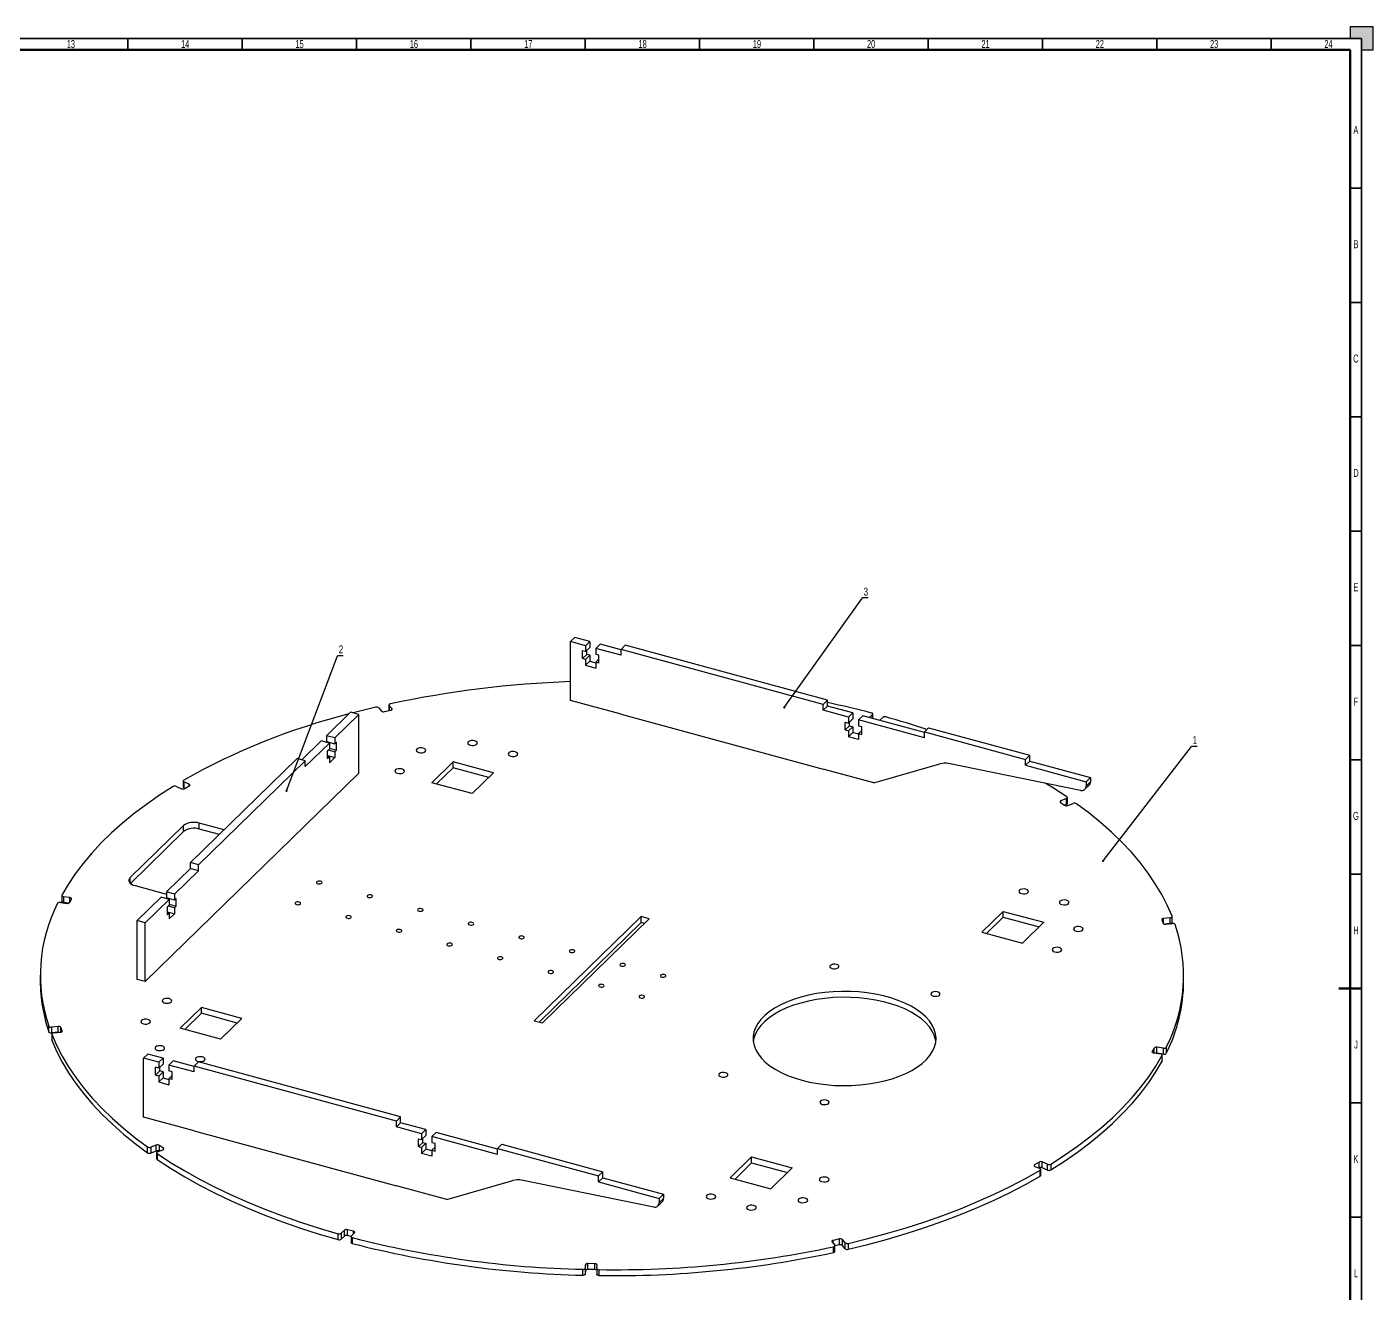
# Model space of a CAD drawing. Header units: millimetres. Extents: x 0 to 1189, y 0 to 841.
# Drawn here: x 600 to 1189, y 287 to 841 of the extents above; entities that cross this region are included whole.
import ezdxf

# ---------------------------------------------------------------- set-up
doc = ezdxf.new("R2010")
doc.units = ezdxf.units.MM
doc.layers.add('BORDER', color=7, linetype='Continuous')
doc.layers.add('TRIM', color=7, linetype='Continuous')
doc.styles.add('SLDTEXTSTYLE0', font='TXT', dxfattribs={"width": 0.605})
doc.styles.add('SLDTEXTSTYLE2', font='TXT', dxfattribs={"width": 0.75})
doc.dimstyles.new('SLDDIMSTYLE0', dxfattribs={"dimtxt": 0.18, "dimasz": 1.016, "dimexe": 0, "dimexo": 0.0625, "dimgap": 0, "dimtad": 0, "dimtih": 1, "dimtoh": 1, "dimdec": 0, "dimrnd": 1e-09, "dimzin": 0, "dimdsep": 46, "dimtxsty": 'Standard', "dimblk1": 'DOT', "dimblk2": 'DOT', "dimsah": 1, "dimcen": 0.09, "dimadec": 0, "dimazin": 0, "dimtfac": 1.016, "dimtdec": 0, "dimtofl": 0, "dimtmove": 0, "dimatfit": 3, "dimldrblk": 'DOT', "dimfxl": 1, "dimfrac": 2, "dimtolj": 1, "dimtzin": 0, "dimarcsym": 0})

# ---------------------------------------------------------------- blocks, each defined once
blk = doc.blocks.new('SW_NOTE_2')
at = {"layer": 'BORDER', "color": 0}
blk.add_line((2.47, 0), (0, 0), dxfattribs=at)
at = {"layer": 'BORDER', "color": 0, "insert": (0.4, 4.62), "char_height": 3.5, "attachment_point": 1, "style": 'SLDTEXTSTYLE2'}
blk.add_mtext('1', dxfattribs=at)
blk = doc.blocks.new('_DOT')
at = {"color": 0, "linetype": 'ByBlock', "lineweight": -2}
blk.add_line((-0.5, 0), (-1, 0), dxfattribs=at)
at = {"color": 0, "linetype": 'ByBlock', "const_width": 0.5}
blk.add_lwpolyline([(-0.25, 0, 1), (0.25, 0, 1)], format="xyb", close=True, dxfattribs=at)
blk = doc.blocks.new('SW_NOTE_3')
at = {"layer": 'BORDER', "color": 0}
blk.add_line((2.47, 0), (0, 0), dxfattribs=at)
at = {"layer": 'BORDER', "color": 0, "insert": (0.42, 4.52), "char_height": 3.5, "attachment_point": 1, "style": 'SLDTEXTSTYLE2'}
blk.add_mtext('3', dxfattribs=at)
blk = doc.blocks.new('SW_NOTE_4')
at = {"layer": 'BORDER', "color": 0}
blk.add_line((2.47, 0), (0, 0), dxfattribs=at)
at = {"layer": 'BORDER', "color": 0, "insert": (0.48, 4.52), "char_height": 3.5, "attachment_point": 1, "style": 'SLDTEXTSTYLE2'}
blk.add_mtext('2', dxfattribs=at)

msp = doc.modelspace()

# ---------------------------------------------------------------- hatches: boundary and pattern name
at = {"layer": 'TRIM'}
msp.add_hatch(color=256, dxfattribs=at).paths.add_polyline_path([(1184, 836), (1184, 831), (1189, 831), (1189, 841), (1179, 841), (1179, 836)], flags=0)

# ---------------------------------------------------------------- linework, layer by layer
at = {"color": 7, "linetype": 'Continuous', "lineweight": 25}
for p, q in [((838.02, 572.2), (839.89, 574.02)), ((838.02, 546.49), (838.02, 572.2)), ((844.66, 570.4), (838.02, 572.2)), ((846.52, 572.22), (839.89, 574.02)), ((844.66, 570.4), (846.52, 572.22)), ((846.52, 572.22), (846.52, 569.65)), ((849.08, 569.2), (850.94, 571.02)), ((860.13, 568.52), (850.94, 571.02)), ((844.66, 567.83), (843.24, 568.21)), ((843.24, 564.78), (843.24, 568.21)), ((845.11, 566.61), (843.24, 564.78)), ((844.66, 570.4), (844.66, 567.83)), ((844.66, 567.83), (846.52, 569.65)), ((844.66, 564.4), (846.52, 566.22)), ((845.11, 566.61), (845.11, 568.27)), ((846.52, 566.22), (845.11, 566.61)), ((846.52, 566.22), (846.52, 563.65)), ((849.08, 569.2), (849.08, 566.63)), ((860.13, 566.19), (849.08, 569.2)), ((850.49, 566.24), (849.08, 566.63)), ((850.49, 562.81), (850.49, 566.24)), ((860.13, 568.76), (862, 570.59)), ((860.13, 566.19), (860.13, 568.76)), ((948.57, 544.73), (860.13, 568.76)), ((950.44, 546.55), (862, 570.59)), ((844.66, 564.4), (843.24, 564.78)), ((844.66, 564.4), (844.66, 561.83)), ((846.52, 563.65), (844.66, 561.83)), ((844.66, 561.83), (849.08, 560.63)), ((846.52, 563.65), (849.08, 562.96)), ((849.08, 563.2), (850.49, 564.58)), ((849.08, 563.2), (849.08, 560.63)), ((850.49, 562.81), (849.08, 563.2)), ((754.17, 543.23), (755.36, 541.83)), ((756.67, 541.56), (759.42, 542.18)), ((758.66, 544.47), (758.66, 542.01)), ((759.94, 542.86), (758.75, 544.27)), ((860.13, 540.48), (838.02, 546.49)), ((948.57, 544.73), (950.44, 546.55)), ((948.57, 542.16), (948.57, 544.73)), ((948.57, 542.16), (950.44, 543.98)), ((959.63, 539.15), (948.57, 542.16)), ((950.44, 543.98), (950.44, 546.55)), ((961.5, 540.97), (950.44, 543.98)), ((741.87, 541.26), (731.37, 531.01)), ((745.41, 540.3), (734.91, 530.05)), ((745.41, 540.3), (741.87, 541.26)), ((745.41, 514.59), (745.41, 540.3)), ((860.13, 540.48), (948.57, 516.44)), ((958.21, 536.97), (959.63, 536.58)), ((958.21, 533.54), (958.21, 536.97)), ((959.63, 539.15), (961.5, 540.97)), ((959.63, 539.15), (959.63, 536.58)), ((961.5, 538.4), (959.63, 536.58)), ((960.08, 535.36), (960.08, 537.02)), ((961.5, 540.97), (961.5, 538.4)), ((964.05, 537.95), (965.92, 539.77)), ((964.05, 537.95), (964.05, 535.38)), ((992.8, 530.14), (964.05, 537.95)), ((992.8, 532.47), (965.92, 539.77)), ((970.15, 540.26), (968.84, 538.98)), ((970.27, 538.59), (970.27, 540.5)), ((973.26, 537.78), (974.58, 539.06)), ((734.91, 530.05), (731.37, 531.01)), ((731.37, 531.01), (731.37, 528.44)), ((734.91, 530.05), (734.91, 527.48)), ((960.08, 535.36), (958.21, 533.54)), ((958.21, 533.54), (959.63, 533.15)), ((961.5, 534.97), (959.63, 533.15)), ((959.63, 533.15), (959.63, 530.58)), ((961.5, 532.4), (959.63, 530.58)), ((964.05, 529.38), (959.63, 530.58)), ((960.08, 535.36), (961.5, 534.97)), ((961.5, 534.97), (961.5, 532.4)), ((964.05, 531.71), (961.5, 532.4)), ((964.05, 535.38), (965.47, 534.99)), ((965.47, 533.33), (964.05, 531.95)), ((964.05, 531.95), (964.05, 529.38)), ((964.05, 531.95), (965.47, 531.57)), ((965.47, 531.57), (965.47, 534.99)), ((994.66, 534.53), (992.8, 532.71)), ((992.8, 530.14), (992.8, 532.71)), ((992.8, 532.71), (1037.02, 520.69)), ((994.66, 534.53), (1038.88, 522.51)), ((729.04, 528.74), (720.6, 520.5)), ((732.58, 527.78), (722.08, 517.53)), ((732.58, 527.78), (729.04, 528.74)), ((731.37, 528.44), (734.91, 527.48)), ((731.83, 524.47), (732.58, 525.2)), ((731.83, 521.05), (731.83, 524.47)), ((732.12, 527.9), (732.12, 528.24)), ((732.16, 524.8), (734.91, 524.05)), ((732.58, 527.78), (732.58, 525.2)), ((732.58, 525.62), (735.66, 524.78)), ((734.91, 527.48), (735.66, 528.21)), ((734.91, 524.05), (735.66, 524.78)), ((734.91, 524.05), (734.91, 521.48)), ((735.66, 524.78), (735.66, 528.21)), ((718.54, 521.06), (671.87, 475.51)), ((722.08, 520.1), (675.41, 474.55)), ((722.08, 520.1), (718.54, 521.06)), ((722.08, 517.53), (722.08, 520.1)), ((731.83, 522.32), (734.91, 521.48)), ((731.83, 521.98), (732.58, 521.78)), ((731.83, 521.05), (732.58, 521.78)), ((732.58, 521.78), (732.58, 519.2)), ((734.91, 521.48), (732.58, 519.2)), ((777.4, 510.49), (786.73, 519.6)), ((804.42, 514.8), (786.73, 519.6)), ((786.73, 517.03), (786.73, 519.6)), ((970.68, 510.43), (999.56, 518.74)), ((1061.08, 507.12), (1003.35, 518.84)), ((1038.88, 522.51), (1037.02, 520.69)), ((1037.02, 518.12), (1037.02, 520.69)), ((1038.88, 519.94), (1037.02, 518.12)), ((1037.02, 518.12), (1063.55, 510.91)), ((1038.88, 519.94), (1038.88, 522.51)), ((1038.88, 519.94), (1065.42, 512.73)), ((745.41, 514.59), (722.08, 491.81)), ((779.46, 509.93), (786.73, 517.03)), ((802.36, 512.79), (786.73, 517.03)), ((795.09, 505.69), (804.42, 514.8)), ((970.68, 510.43), (948.57, 516.44)), ((1065.42, 512.73), (1063.55, 510.91)), ((1065.42, 512.73), (1065.42, 510.84)), ((665.72, 508.86), (667.97, 507.86)), ((668.63, 511.2), (668.63, 508.63)), ((671.23, 509.81), (668.98, 510.81)), ((668.98, 510.81), (668.98, 508.24)), ((669.52, 507.99), (668.98, 508.24)), ((669.38, 507.91), (671.34, 509.08)), ((795.09, 505.69), (777.4, 510.49)), ((1062.99, 507.59), (1064.86, 509.41)), ((1063.55, 510.91), (1063.55, 509.02)), ((1065.42, 510.84), (1063.55, 509.02)), ((1052.31, 501.87), (1054.09, 500.63)), ((1054.91, 503.5), (1052.52, 502.59)), ((1054.91, 500.93), (1054.1, 500.62)), ((1054.91, 500.93), (1054.91, 503.5)), ((1055.32, 501.34), (1055.32, 503.91)), ((1055.49, 500.52), (1057.88, 501.43)), ((668.84, 491.72), (645.51, 468.95)), ((668.84, 489.15), (645.59, 466.46)), ((668.84, 489.15), (668.84, 491.72)), ((675.41, 446.26), (722.08, 491.81)), ((686.54, 489.82), (675.6, 492.8)), ((675.6, 490.22), (675.6, 492.8)), ((684.48, 487.81), (675.6, 490.22)), ((671.87, 472.94), (661.37, 462.69)), ((675.41, 471.98), (664.91, 461.73)), ((675.41, 474.55), (671.87, 475.51)), ((671.87, 472.94), (671.87, 475.51)), ((675.41, 471.98), (671.87, 472.94)), ((675.41, 471.98), (675.41, 474.55)), ((647.6, 465.47), (661.37, 461.72)), ((615.54, 461.1), (615.54, 458.53)), ((619.16, 460.21), (616.28, 460.6)), ((616.28, 460.6), (616.28, 458.03)), ((619.09, 458.08), (619.86, 459.58)), ((659.04, 460.41), (648.53, 450.16)), ((662.57, 459.45), (652.07, 449.2)), ((662.57, 459.45), (659.04, 460.41)), ((664.91, 461.73), (661.37, 462.69)), ((661.37, 462.69), (661.37, 460.12)), ((664.91, 459.15), (661.37, 460.12)), ((662.12, 459.57), (662.12, 459.91)), ((662.57, 459.45), (662.57, 456.88)), ((664.91, 461.73), (664.91, 459.15)), ((665.65, 459.88), (664.91, 459.15)), ((665.65, 456.46), (665.65, 459.88)), ((614.99, 458.12), (617.86, 457.72)), ((618.46, 457.73), (616.28, 458.03)), ((662.57, 456.88), (661.83, 456.15)), ((661.83, 452.72), (661.83, 456.15)), ((661.83, 453.99), (664.91, 453.15)), ((662.57, 453.45), (661.83, 453.65)), ((662.57, 453.45), (661.83, 452.72)), ((664.91, 455.73), (662.16, 456.47)), ((662.57, 457.29), (665.65, 456.46)), ((662.57, 453.45), (662.57, 450.88)), ((665.65, 456.46), (664.91, 455.73)), ((664.91, 455.73), (664.91, 453.15)), ((1017.96, 445.11), (1027.3, 454.22)), ((1027.3, 454.22), (1044.98, 449.42)), ((1027.3, 451.65), (1027.3, 454.22)), ((652.07, 449.2), (648.53, 450.16)), ((648.53, 424.45), (648.53, 450.16)), ((652.07, 423.48), (652.07, 449.2)), ((662.57, 450.88), (664.91, 453.15)), ((868.89, 451.91), (822.22, 406.36)), ((868.89, 449.34), (824.28, 405.8)), ((825.76, 405.4), (872.43, 450.95)), ((872.43, 450.95), (868.89, 451.91)), ((868.89, 449.34), (868.89, 451.91)), ((870.37, 448.94), (868.89, 449.34)), ((1020.02, 444.55), (1027.3, 451.65)), ((1027.3, 451.65), (1042.92, 447.41)), ((1035.65, 440.31), (1044.98, 449.42)), ((1096.59, 450.55), (1097.15, 449.03)), ((1100.31, 451.44), (1097.38, 451.15)), ((1100.31, 448.87), (1097.88, 448.63)), ((1098.32, 448.62), (1101.24, 448.91)), ((1100.31, 448.87), (1100.31, 451.44)), ((1101.12, 449.37), (1101.12, 451.94)), ((675.41, 446.26), (652.07, 423.48)), ((1017.96, 445.11), (1035.65, 440.31)), ((606.17, 426.25), (606.17, 423.68)), ((652.07, 423.48), (648.53, 424.45)), ((1106.17, 423.68), (1106.17, 426.25)), ((676.69, 412.19), (667.35, 403.08)), ((694.38, 407.39), (676.69, 412.19)), ((676.69, 409.62), (676.69, 412.19)), ((676.69, 409.62), (669.41, 402.52)), ((692.31, 405.38), (676.69, 409.62)), ((694.38, 407.39), (685.04, 398.28)), ((822.22, 406.36), (825.76, 405.4)), ((609.93, 401.44), (609.93, 404.01)), ((614.02, 403.88), (611.1, 403.59)), ((611.1, 403.59), (611.1, 401.02)), ((614.02, 401.31), (611.1, 401.02)), ((611.22, 400.56), (611.22, 397.99)), ((611.24, 400.46), (611.24, 397.88)), ((612.03, 401.06), (614.95, 401.35)), ((614.02, 401.31), (614.02, 403.88)), ((615.75, 401.95), (615.19, 403.47)), ((685.04, 398.28), (667.35, 403.08)), ((1093.25, 394.42), (1092.47, 392.92)), ((1097.35, 394.39), (1094.47, 394.78)), ((1094.47, 392.21), (1094.47, 394.78)), ((1098.58, 394.76), (1098.58, 392.19)), ((651.34, 390), (653.21, 391.82)), ((651.34, 364.28), (651.34, 390)), ((657.98, 388.2), (651.34, 390)), ((659.84, 390.02), (653.21, 391.82)), ((657.98, 388.2), (659.84, 390.02)), ((659.84, 390.02), (659.84, 387.45)), ((662.4, 386.99), (664.27, 388.82)), ((673.45, 386.32), (664.27, 388.82)), ((1093.18, 392.29), (1096.06, 391.9)), ((1097.35, 391.81), (1094.47, 392.21)), ((1096.76, 388.69), (1096.76, 391.26)), ((1096.8, 388.83), (1096.8, 391.4)), ((1097.35, 391.81), (1097.35, 394.39)), ((657.98, 385.62), (656.56, 386.01)), ((656.56, 382.58), (656.56, 386.01)), ((658.43, 384.4), (656.56, 382.58)), ((657.98, 388.2), (657.98, 385.62)), ((657.98, 385.62), (659.84, 387.45)), ((657.98, 382.2), (659.84, 384.02)), ((658.43, 384.4), (658.43, 386.07)), ((659.84, 384.02), (658.43, 384.4)), ((659.84, 384.02), (659.84, 381.45)), ((662.4, 386.99), (662.4, 384.42)), ((673.45, 383.99), (662.4, 386.99)), ((663.81, 384.04), (662.4, 384.42)), ((663.81, 380.61), (663.81, 384.04)), ((673.45, 386.56), (675.32, 388.38)), ((673.45, 383.99), (673.45, 386.56)), ((761.9, 362.52), (673.45, 386.56)), ((763.76, 364.35), (675.32, 388.38)), ((657.98, 382.2), (656.56, 382.58)), ((657.98, 382.2), (657.98, 379.62)), ((659.84, 381.45), (657.98, 379.62)), ((657.98, 379.62), (662.4, 378.42)), ((659.84, 381.45), (662.4, 380.75)), ((662.4, 380.99), (663.81, 382.38)), ((662.4, 380.99), (662.4, 378.42)), ((663.81, 380.61), (662.4, 380.99)), ((673.45, 358.27), (651.34, 364.28)), ((761.9, 362.52), (763.76, 364.35)), ((761.9, 359.95), (761.9, 362.52)), ((761.9, 359.95), (763.76, 361.77)), ((772.95, 356.95), (761.9, 359.95)), ((763.76, 361.77), (763.76, 364.35)), ((774.82, 358.77), (763.76, 361.77)), ((673.45, 358.27), (761.9, 334.24)), ((771.54, 354.76), (772.95, 354.38)), ((771.54, 351.33), (771.54, 354.76)), ((772.95, 356.95), (774.82, 358.77)), ((772.95, 356.95), (772.95, 354.38)), ((774.82, 356.2), (772.95, 354.38)), ((773.4, 353.15), (773.4, 354.82)), ((774.82, 358.77), (774.82, 356.2)), ((777.37, 355.75), (779.24, 357.57)), ((777.37, 355.75), (777.37, 353.17)), ((806.12, 347.93), (777.37, 355.75)), ((806.12, 350.26), (779.24, 357.57)), ((653.05, 348.62), (653.05, 351.19)), ((656.85, 351.98), (654.45, 351.07)), ((654.45, 351.07), (654.45, 348.5)), ((656.85, 349.41), (654.45, 348.5)), ((656.85, 349.41), (656.85, 351.98)), ((657.02, 348.59), (657.02, 346.02)), ((657.22, 348.28), (657.22, 345.7)), ((657.43, 349), (659.82, 349.91)), ((660.03, 350.63), (658.24, 351.88)), ((773.4, 353.15), (771.54, 351.33)), ((771.54, 351.33), (772.95, 350.95)), ((774.82, 352.77), (772.95, 350.95)), ((772.95, 350.95), (772.95, 348.38)), ((774.82, 350.2), (772.95, 348.38)), ((777.37, 347.17), (772.95, 348.38)), ((773.4, 353.15), (774.82, 352.77)), ((774.82, 352.77), (774.82, 350.2)), ((777.37, 349.5), (774.82, 350.2)), ((777.37, 353.17), (778.79, 352.79)), ((778.79, 351.13), (777.37, 349.75)), ((777.37, 349.75), (777.37, 347.17)), ((777.37, 349.75), (778.79, 349.36)), ((778.79, 349.36), (778.79, 352.79)), ((807.98, 352.33), (806.12, 350.51)), ((806.12, 347.93), (806.12, 350.51)), ((806.12, 350.51), (850.34, 338.49)), ((807.98, 352.33), (852.2, 340.31)), ((917.25, 346.82), (907.91, 337.71)), ((917.25, 344.24), (909.98, 337.14)), ((917.25, 346.82), (934.94, 342.01)), ((917.25, 344.24), (917.25, 346.82)), ((917.25, 344.24), (932.88, 340)), ((934.94, 342.01), (925.6, 332.9)), ((1042.95, 344.59), (1041, 343.42)), ((1041.1, 342.69), (1043.36, 341.69)), ((1042.95, 342.02), (1042.81, 341.94)), ((1042.95, 342.02), (1042.95, 344.59)), ((1046.62, 343.65), (1044.36, 344.65)), ((1044.36, 342.07), (1044.36, 344.65)), ((1046.62, 341.07), (1044.36, 342.07)), ((1046.62, 341.07), (1046.62, 343.65)), ((1048.04, 343.71), (1048.04, 341.14)), ((784.01, 328.23), (812.88, 336.54)), ((874.41, 324.92), (816.68, 336.63)), ((852.2, 340.31), (850.34, 338.49)), ((850.34, 335.92), (850.34, 338.49)), ((852.2, 337.74), (850.34, 335.92)), ((850.34, 335.92), (876.87, 328.71)), ((852.2, 337.74), (852.2, 340.31)), ((852.2, 337.74), (878.74, 330.53)), ((907.91, 337.71), (925.6, 332.9)), ((1043.46, 338.39), (1043.46, 340.96)), ((1043.71, 338.73), (1043.71, 341.3)), ((784.01, 328.23), (761.9, 334.24)), ((878.74, 330.53), (876.87, 328.71)), ((878.74, 330.53), (878.74, 328.64)), ((876.31, 325.39), (878.18, 327.21)), ((876.87, 328.71), (876.87, 326.81)), ((878.74, 328.64), (876.87, 326.81)), ((736.4, 310.66), (736.4, 313.23)), ((739.15, 314.8), (737.76, 313.44)), ((737.76, 313.44), (737.76, 310.87)), ((739.15, 312.22), (737.76, 310.87)), ((739.15, 312.22), (739.15, 314.8)), ((743.15, 314.29), (740.5, 315.01)), ((740.5, 312.44), (740.5, 315.01)), ((742.07, 312.01), (740.5, 312.44)), ((742.07, 312), (742.07, 309.43)), ((742.18, 312.24), (743.57, 313.59)), ((742.61, 311.54), (742.61, 308.97)), ((952.4, 309.64), (953.59, 308.24)), ((955.66, 310.94), (952.91, 310.32)), ((953.06, 304.98), (953.06, 307.55)), ((955.66, 308.37), (953.67, 307.92)), ((953.67, 305.46), (953.67, 308.03)), ((955.66, 308.37), (955.66, 310.94)), ((958.17, 309.27), (956.98, 310.67)), ((956.98, 308.1), (956.98, 310.67)), ((958.17, 306.7), (956.98, 308.1)), ((958.17, 306.7), (958.17, 309.27)), ((959.5, 309), (959.5, 306.43)), ((843.47, 295.09), (843.47, 297.66)), ((844.63, 299.68), (844.52, 298.15)), ((844.52, 298.15), (844.52, 295.58)), ((844.63, 297.11), (844.52, 295.58)), ((844.63, 297.11), (844.63, 299.68)), ((848.67, 300.12), (845.67, 300.18)), ((845.67, 297.61), (845.67, 300.18)), ((848.67, 297.55), (845.67, 297.61)), ((848.67, 297.55), (848.67, 300.12)), ((849.52, 298.06), (849.63, 299.59)), ((849.52, 298.04), (849.52, 295.47)), ((850.5, 297.52), (850.5, 294.95))]:
    msp.add_line(p, q, dxfattribs=at)
at = {"color": 8, "linetype": 'Continuous', "lineweight": 25}
for p, q in [((758.75, 544.27), (758.75, 542.03)), ((759.94, 542.45), (759.94, 542.86)), ((970.15, 538.62), (970.15, 540.26)), ((671.23, 509.02), (671.23, 509.81)), ((1052.52, 501.72), (1052.52, 502.59)), ((645.51, 466.54), (645.51, 468.95)), ((619.16, 458.21), (619.16, 460.21)), ((1097.38, 448.78), (1097.38, 451.15)), ((615.19, 401.39), (615.19, 403.47)), ((615.75, 401.76), (615.75, 401.95)), ((1093.25, 392.28), (1093.25, 394.42)), ((1092.47, 392.66), (1092.47, 392.92)), ((658.24, 349.31), (658.24, 351.88)), ((660.03, 350.02), (660.03, 350.63)), ((1041, 342.75), (1041, 343.42)), ((743.15, 313.19), (743.15, 314.29)), ((952.91, 309.03), (952.91, 310.32))]:
    msp.add_line(p, q, dxfattribs=at)
at = {"color": 7, "linetype": 'Continuous', "lineweight": 25, "flags": 128}
for points in [[(752.84, 543.5), (744.21, 541.38), (742.8, 541.01)], [(759.28, 544.95), (759.1, 544.9), (758.95, 544.83), (758.83, 544.75), (758.74, 544.66), (758.68, 544.57), (758.66, 544.46), (758.69, 544.36), (758.75, 544.27)], [(759.42, 542.18), (759.59, 542.23), (759.74, 542.3), (759.87, 542.38), (759.95, 542.47), (760.01, 542.56), (760.02, 542.67), (760, 542.77), (759.94, 542.86)], [(970.15, 540.26), (970.23, 540.36), (970.26, 540.46), (970.26, 540.56), (970.22, 540.66), (970.14, 540.75), (970.03, 540.84), (969.89, 540.91), (969.72, 540.96)], [(771.7, 523.69), (772.48, 523.57), (773.3, 523.61), (774.02, 523.81), (774.54, 524.14), (774.77, 524.55), (774.69, 524.97), (774.29, 525.34), (773.66, 525.6), (772.87, 525.72), (772.06, 525.68), (771.34, 525.48), (770.82, 525.15), (770.59, 524.75), (770.67, 524.33), (771.06, 523.96), (771.7, 523.69)], [(794.2, 526.89), (794.99, 526.77), (795.8, 526.82), (796.52, 527.02), (797.04, 527.34), (797.27, 527.75), (797.19, 528.17), (796.8, 528.54), (796.16, 528.81), (795.38, 528.93), (794.56, 528.88), (793.84, 528.68), (793.32, 528.35), (793.09, 527.95), (793.17, 527.53), (793.56, 527.16), (794.2, 526.89)], [(811.89, 522.08), (812.67, 521.96), (813.49, 522.01), (814.21, 522.21), (814.73, 522.54), (814.96, 522.94), (814.88, 523.36), (814.49, 523.73), (813.85, 524), (813.06, 524.12), (812.25, 524.07), (811.53, 523.87), (811.01, 523.55), (810.78, 523.14), (810.86, 522.72), (811.25, 522.35), (811.89, 522.08)], [(762.36, 514.58), (763.15, 514.46), (763.97, 514.5), (764.69, 514.7), (765.2, 515.03), (765.44, 515.44), (765.35, 515.86), (764.96, 516.23), (764.32, 516.49), (763.54, 516.61), (762.72, 516.57), (762, 516.37), (761.49, 516.04), (761.25, 515.64), (761.34, 515.22), (761.73, 514.85), (762.36, 514.58)], [(664.3, 508.79), (658.31, 504.96), (652.61, 501), (647.21, 496.94), (642.12, 492.77), (637.34, 488.51), (632.87, 484.15), (628.74, 479.71), (624.94, 475.2), (621.47, 470.61), (618.35, 465.95), (615.58, 461.24)], [(668.88, 511.54), (668.76, 511.46), (668.68, 511.36), (668.64, 511.27), (668.63, 511.16), (668.66, 511.06), (668.73, 510.97), (668.84, 510.88), (668.98, 510.81)], [(671.34, 509.08), (671.45, 509.17), (671.53, 509.26), (671.57, 509.36), (671.58, 509.46), (671.54, 509.56), (671.47, 509.65), (671.37, 509.74), (671.23, 509.81)], [(1055.11, 504.23), (1049.18, 508.09), (1045.63, 510.26)], [(1052.52, 502.59), (1052.37, 502.52), (1052.26, 502.44), (1052.17, 502.35), (1052.12, 502.25), (1052.11, 502.15), (1052.14, 502.05), (1052.21, 501.96), (1052.31, 501.87)], [(1054.91, 503.5), (1055.06, 503.57), (1055.18, 503.65), (1055.26, 503.74), (1055.31, 503.84), (1055.32, 503.94), (1055.29, 504.04), (1055.22, 504.14), (1055.11, 504.23)], [(1101.1, 452.05), (1099.01, 456.85), (1096.56, 461.61), (1093.76, 466.32), (1090.61, 470.97), (1087.12, 475.55), (1083.29, 480.06), (1079.13, 484.5), (1074.64, 488.84), (1069.83, 493.1), (1064.71, 497.26), (1059.29, 501.31)], [(645.51, 468.95), (645.14, 468.48), (644.95, 467.98), (644.96, 467.48), (645.15, 466.98), (645.53, 466.52), (646.08, 466.1), (646.78, 465.74), (647.6, 465.47)], [(727.61, 466.31), (728.06, 466.25), (728.53, 466.27), (728.94, 466.39), (729.23, 466.57), (729.37, 466.8), (729.32, 467.04), (729.1, 467.26), (728.73, 467.41), (728.28, 467.48), (727.82, 467.45), (727.41, 467.34), (727.11, 467.15), (726.98, 466.92), (727.03, 466.68), (727.25, 466.47), (727.61, 466.31)], [(615.58, 461.24), (615.54, 461.14), (615.55, 461.04), (615.59, 460.94), (615.67, 460.85), (615.78, 460.76), (615.93, 460.69), (616.1, 460.64), (616.28, 460.6)], [(619.86, 459.58), (619.89, 459.68), (619.89, 459.78), (619.84, 459.88), (619.76, 459.97), (619.65, 460.05), (619.51, 460.12), (619.34, 460.17), (619.16, 460.21)], [(749.72, 460.3), (750.17, 460.24), (750.64, 460.26), (751.05, 460.38), (751.34, 460.56), (751.48, 460.79), (751.43, 461.03), (751.21, 461.25), (750.84, 461.4), (750.39, 461.47), (749.93, 461.44), (749.52, 461.33), (749.22, 461.14), (749.09, 460.91), (749.14, 460.67), (749.36, 460.46), (749.72, 460.3)], [(1035.23, 461.97), (1036.01, 461.85), (1036.83, 461.89), (1037.55, 462.09), (1038.07, 462.42), (1038.3, 462.82), (1038.22, 463.24), (1037.83, 463.62), (1037.19, 463.88), (1036.4, 464), (1035.59, 463.96), (1034.87, 463.76), (1034.35, 463.43), (1034.12, 463.02), (1034.2, 462.6), (1034.59, 462.23), (1035.23, 461.97)], [(1052.92, 457.16), (1053.7, 457.04), (1054.52, 457.08), (1055.24, 457.28), (1055.76, 457.61), (1055.99, 458.02), (1055.9, 458.44), (1055.51, 458.81), (1054.88, 459.07), (1054.09, 459.19), (1053.28, 459.15), (1052.56, 458.95), (1052.04, 458.62), (1051.81, 458.22), (1051.89, 457.8), (1052.28, 457.43), (1052.92, 457.16)], [(616.28, 458.03), (616.1, 458.07), (615.93, 458.12), (615.78, 458.19), (615.67, 458.27), (615.59, 458.37), (615.55, 458.47), (615.54, 458.53)], [(719.4, 458.3), (718.95, 458.37), (718.48, 458.34), (718.07, 458.23), (717.78, 458.04), (717.64, 457.81), (717.69, 457.57), (717.92, 457.36), (718.28, 457.2), (718.73, 457.14), (719.19, 457.16), (719.61, 457.27), (719.9, 457.46), (720.03, 457.69), (719.99, 457.93), (719.76, 458.15), (719.4, 458.3)], [(771.83, 454.3), (772.28, 454.23), (772.75, 454.25), (773.16, 454.37), (773.45, 454.55), (773.59, 454.79), (773.54, 455.02), (773.32, 455.24), (772.95, 455.39), (772.5, 455.46), (772.04, 455.43), (771.63, 455.32), (771.33, 455.13), (771.2, 454.9), (771.25, 454.66), (771.47, 454.45), (771.83, 454.3)], [(741.51, 452.29), (741.06, 452.36), (740.59, 452.33), (740.18, 452.22), (739.89, 452.03), (739.75, 451.8), (739.8, 451.56), (740.03, 451.35), (740.39, 451.19), (740.84, 451.13), (741.3, 451.15), (741.72, 451.27), (742.01, 451.45), (742.14, 451.68), (742.1, 451.92), (741.87, 452.14), (741.51, 452.29)], [(793.94, 448.29), (794.39, 448.22), (794.86, 448.24), (795.27, 448.36), (795.57, 448.54), (795.7, 448.78), (795.65, 449.02), (795.43, 449.23), (795.06, 449.38), (794.62, 449.45), (794.15, 449.42), (793.74, 449.31), (793.44, 449.12), (793.31, 448.89), (793.36, 448.65), (793.58, 448.44), (793.94, 448.29)], [(1059.13, 445.57), (1059.92, 445.45), (1060.73, 445.49), (1061.46, 445.7), (1061.97, 446.02), (1062.21, 446.43), (1062.12, 446.85), (1061.73, 447.22), (1061.09, 447.48), (1060.31, 447.6), (1059.49, 447.56), (1058.77, 447.36), (1058.26, 447.03), (1058.02, 446.63), (1058.11, 446.21), (1058.5, 445.84), (1059.13, 445.57)], [(1097.38, 451.15), (1097.2, 451.12), (1097.02, 451.08), (1096.87, 451.01), (1096.74, 450.94), (1096.65, 450.85), (1096.59, 450.75), (1096.57, 450.65), (1096.59, 450.55)], [(1100.31, 451.44), (1100.5, 451.47), (1100.67, 451.51), (1100.83, 451.58), (1100.95, 451.66), (1101.04, 451.75), (1101.1, 451.84), (1101.12, 451.95), (1101.1, 452.05)], [(1101.12, 449.37), (1101.1, 449.27), (1101.04, 449.17), (1100.95, 449.08), (1100.83, 449.01), (1100.67, 448.94), (1100.5, 448.89), (1100.31, 448.87)], [(763.62, 446.28), (763.17, 446.35), (762.71, 446.32), (762.29, 446.21), (762, 446.02), (761.86, 445.79), (761.91, 445.55), (762.14, 445.34), (762.5, 445.19), (762.95, 445.12), (763.41, 445.14), (763.83, 445.26), (764.12, 445.44), (764.25, 445.67), (764.21, 445.91), (763.98, 446.13), (763.62, 446.28)], [(816.05, 442.28), (816.5, 442.21), (816.97, 442.23), (817.38, 442.35), (817.68, 442.54), (817.81, 442.77), (817.76, 443.01), (817.54, 443.22), (817.17, 443.37), (816.73, 443.44), (816.26, 443.41), (815.85, 443.3), (815.55, 443.11), (815.42, 442.88), (815.47, 442.64), (815.69, 442.43), (816.05, 442.28)], [(785.73, 440.27), (785.28, 440.34), (784.82, 440.31), (784.4, 440.2), (784.11, 440.01), (783.98, 439.78), (784.02, 439.54), (784.25, 439.33), (784.61, 439.18), (785.06, 439.11), (785.52, 439.13), (785.94, 439.25), (786.23, 439.43), (786.37, 439.67), (786.32, 439.91), (786.09, 440.12), (785.73, 440.27)], [(838.16, 436.27), (838.61, 436.2), (839.08, 436.22), (839.49, 436.34), (839.79, 436.53), (839.92, 436.76), (839.87, 437), (839.65, 437.21), (839.29, 437.36), (838.84, 437.43), (838.37, 437.41), (837.96, 437.29), (837.66, 437.1), (837.53, 436.87), (837.58, 436.63), (837.8, 436.42), (838.16, 436.27)], [(1049.8, 436.46), (1050.59, 436.34), (1051.4, 436.38), (1052.12, 436.59), (1052.64, 436.91), (1052.87, 437.32), (1052.79, 437.74), (1052.4, 438.11), (1051.76, 438.37), (1050.98, 438.49), (1050.16, 438.45), (1049.44, 438.25), (1048.92, 437.92), (1048.69, 437.52), (1048.77, 437.1), (1049.16, 436.73), (1049.8, 436.46)], [(807.84, 434.26), (807.39, 434.33), (806.93, 434.3), (806.51, 434.19), (806.22, 434), (806.09, 433.77), (806.13, 433.53), (806.36, 433.32), (806.72, 433.17), (807.17, 433.1), (807.64, 433.12), (808.05, 433.24), (808.34, 433.43), (808.48, 433.66), (808.43, 433.9), (808.2, 434.11), (807.84, 434.26)], [(860.28, 430.26), (860.72, 430.19), (861.19, 430.22), (861.6, 430.33), (861.9, 430.52), (862.03, 430.75), (861.98, 430.99), (861.76, 431.2), (861.4, 431.35), (860.95, 431.42), (860.48, 431.4), (860.07, 431.28), (859.77, 431.09), (859.64, 430.86), (859.69, 430.62), (859.91, 430.41), (860.28, 430.26)], [(952.47, 429.2), (953.22, 429.08), (953.99, 429.12), (954.68, 429.31), (955.17, 429.63), (955.39, 430.01), (955.31, 430.41), (954.94, 430.76), (954.33, 431.02), (953.59, 431.13), (952.81, 431.09), (952.12, 430.9), (951.63, 430.59), (951.41, 430.2), (951.49, 429.8), (951.86, 429.45), (952.47, 429.2)], [(829.95, 428.25), (829.5, 428.32), (829.04, 428.3), (828.62, 428.18), (828.33, 427.99), (828.2, 427.76), (828.24, 427.52), (828.47, 427.31), (828.83, 427.16), (829.28, 427.09), (829.75, 427.11), (830.16, 427.23), (830.45, 427.42), (830.59, 427.65), (830.54, 427.89), (830.31, 428.1), (829.95, 428.25)], [(877.96, 425.45), (878.41, 425.38), (878.88, 425.41), (879.29, 425.52), (879.59, 425.71), (879.72, 425.94), (879.67, 426.18), (879.45, 426.39), (879.08, 426.55), (878.64, 426.61), (878.17, 426.59), (877.76, 426.47), (877.46, 426.29), (877.33, 426.06), (877.38, 425.82), (877.6, 425.6), (877.96, 425.45)], [(852.06, 422.24), (851.61, 422.31), (851.15, 422.29), (850.74, 422.17), (850.44, 421.98), (850.31, 421.75), (850.36, 421.51), (850.58, 421.3), (850.94, 421.15), (851.39, 421.08), (851.86, 421.11), (852.27, 421.22), (852.56, 421.41), (852.7, 421.64), (852.65, 421.88), (852.43, 422.09), (852.06, 422.24)], [(939.21, 380.39), (942.6, 379.57), (946.13, 378.92), (949.76, 378.44), (953.47, 378.13), (957.21, 378.01), (960.96, 378.07), (964.68, 378.31), (968.34, 378.72), (971.91, 379.32), (975.36, 380.08), (978.65, 381), (981.76, 382.08), (984.66, 383.31), (987.32, 384.66), (989.73, 386.15), (991.85, 387.74), (993.68, 389.42), (995.19, 391.19), (996.38, 393.02), (997.22, 394.9), (997.73, 396.82), (997.88, 398.75), (997.67, 400.68), (997.12, 402.59), (996.23, 404.46), (994.99, 406.29), (993.44, 408.04), (991.56, 409.72), (989.4, 411.29), (986.95, 412.76), (984.25, 414.1), (981.32, 415.3), (978.18, 416.36), (974.87, 417.26), (971.4, 418), (967.82, 418.56), (964.14, 418.96), (960.42, 419.17), (956.67, 419.2), (952.93, 419.05), (949.23, 418.72), (945.61, 418.22), (942.1, 417.54), (938.73, 416.7), (935.53, 415.69), (932.52, 414.54), (929.73, 413.25), (927.19, 411.83), (924.93, 410.29), (922.95, 408.65), (921.28, 406.92), (919.93, 405.12), (918.91, 403.26), (918.23, 401.36), (917.91, 399.43), (917.93, 397.5), (918.31, 395.58), (919.03, 393.69), (920.1, 391.84), (921.5, 390.04), (923.22, 388.33), (925.24, 386.7), (927.55, 385.18), (930.12, 383.77), (932.94, 382.5), (935.98, 381.37), (939.21, 380.39)], [(996.69, 417.18), (997.44, 417.06), (998.21, 417.1), (998.9, 417.3), (999.39, 417.61), (999.61, 417.99), (999.53, 418.39), (999.16, 418.75), (998.56, 419), (997.81, 419.11), (997.03, 419.07), (996.35, 418.88), (995.85, 418.57), (995.63, 418.18), (995.71, 417.78), (996.08, 417.43), (996.69, 417.18)], [(660.58, 414.13), (661.36, 414.01), (662.18, 414.05), (662.9, 414.25), (663.41, 414.58), (663.65, 414.98), (663.56, 415.4), (663.17, 415.77), (662.54, 416.04), (661.75, 416.16), (660.94, 416.12), (660.22, 415.92), (659.7, 415.59), (659.47, 415.18), (659.55, 414.76), (659.94, 414.39), (660.58, 414.13)], [(869.75, 417.43), (869.3, 417.5), (868.84, 417.48), (868.42, 417.36), (868.13, 417.18), (868, 416.95), (868.04, 416.71), (868.27, 416.49), (868.63, 416.34), (869.08, 416.27), (869.54, 416.3), (869.96, 416.41), (870.25, 416.6), (870.38, 416.83), (870.34, 417.07), (870.11, 417.28), (869.75, 417.43)], [(997.8, 397.32), (997.67, 398.11), (997.12, 400.02), (996.23, 401.89), (994.99, 403.72), (993.44, 405.47), (991.56, 407.15), (989.4, 408.72), (986.95, 410.19), (984.25, 411.53), (981.32, 412.73), (978.18, 413.79), (974.87, 414.69), (971.4, 415.43), (967.82, 415.99), (964.14, 416.38), (960.42, 416.6), (956.67, 416.63), (952.93, 416.48), (949.23, 416.15), (945.61, 415.65), (942.1, 414.97), (938.73, 414.13), (935.53, 413.12), (932.52, 411.97), (929.73, 410.68), (927.19, 409.25), (924.93, 407.72), (922.95, 406.08), (921.28, 404.35), (919.93, 402.55), (918.91, 400.69), (918.23, 398.79), (917.95, 397.32)], [(651.24, 405.02), (652.03, 404.9), (652.84, 404.94), (653.56, 405.14), (654.08, 405.47), (654.31, 405.87), (654.23, 406.29), (653.84, 406.66), (653.2, 406.93), (652.42, 407.05), (651.6, 407.01), (650.88, 406.81), (650.37, 406.48), (650.13, 406.07), (650.22, 405.65), (650.61, 405.28), (651.24, 405.02)], [(612.03, 401.06), (611.84, 401.04), (611.67, 400.99), (611.51, 400.92), (611.39, 400.85), (611.29, 400.76), (611.24, 400.66), (611.22, 400.56), (611.24, 400.46)], [(611.24, 400.46), (613.33, 395.65), (615.78, 390.89), (618.58, 386.18), (621.73, 381.53), (625.22, 376.95), (629.05, 372.44), (633.21, 368), (637.7, 363.66), (642.5, 359.4), (647.62, 355.24), (653.05, 351.19)], [(614.95, 401.35), (615.14, 401.38), (615.31, 401.43), (615.47, 401.49), (615.59, 401.57), (615.69, 401.65), (615.75, 401.75), (615.77, 401.85), (615.75, 401.95)], [(611.24, 397.88), (611.22, 397.98), (611.22, 397.99)], [(611.24, 397.88), (613.33, 393.08), (615.78, 388.32), (618.58, 383.61), (621.73, 378.96), (625.22, 374.38), (629.05, 369.87), (633.21, 365.43), (637.7, 361.09), (642.5, 356.83), (647.62, 352.67), (653.05, 348.62)], [(657.46, 393.43), (658.24, 393.31), (659.06, 393.35), (659.78, 393.55), (660.3, 393.88), (660.53, 394.28), (660.45, 394.7), (660.06, 395.07), (659.42, 395.34), (658.63, 395.46), (657.82, 395.42), (657.1, 395.22), (656.58, 394.89), (656.35, 394.48), (656.43, 394.06), (656.82, 393.69), (657.46, 393.43)], [(675.15, 388.62), (675.93, 388.5), (676.75, 388.54), (677.47, 388.74), (677.98, 389.07), (678.22, 389.48), (678.13, 389.9), (677.74, 390.27), (677.11, 390.53), (676.32, 390.65), (675.51, 390.61), (674.79, 390.41), (674.27, 390.08), (674.04, 389.68), (674.12, 389.26), (674.51, 388.89), (675.15, 388.62)], [(1048.04, 343.71), (1054.03, 347.55), (1059.72, 351.5), (1065.12, 355.56), (1070.22, 359.73), (1075, 363.99), (1079.46, 368.35), (1083.6, 372.79), (1087.4, 377.3), (1090.87, 381.89), (1093.99, 386.55), (1096.76, 391.26)], [(1048.04, 341.14), (1054.03, 344.97), (1059.72, 348.93), (1065.12, 352.99), (1070.22, 357.16), (1075, 361.42), (1079.46, 365.78), (1083.6, 370.22), (1087.4, 374.73), (1090.87, 379.32), (1093.99, 383.98), (1096.76, 388.69)], [(1092.47, 392.92), (1092.44, 392.82), (1092.45, 392.72), (1092.49, 392.63), (1092.57, 392.53), (1092.69, 392.45), (1092.83, 392.38), (1093, 392.33), (1093.18, 392.29)], [(1096.76, 391.26), (1096.8, 391.36), (1096.79, 391.46), (1096.75, 391.56), (1096.67, 391.66), (1096.55, 391.74), (1096.41, 391.81), (1096.24, 391.86), (1096.06, 391.9)], [(1096.8, 388.83), (1096.8, 388.79), (1096.76, 388.69)], [(903.93, 381.82), (904.68, 381.71), (905.46, 381.75), (906.14, 381.94), (906.63, 382.25), (906.86, 382.64), (906.78, 383.04), (906.4, 383.39), (905.8, 383.65), (905.05, 383.76), (904.27, 383.72), (903.59, 383.53), (903.1, 383.21), (902.87, 382.83), (902.95, 382.43), (903.33, 382.08), (903.93, 381.82)], [(948.15, 369.8), (948.9, 369.69), (949.68, 369.73), (950.36, 369.92), (950.85, 370.24), (951.08, 370.62), (951, 371.02), (950.62, 371.37), (950.02, 371.63), (949.27, 371.74), (948.49, 371.7), (947.81, 371.51), (947.32, 371.2), (947.09, 370.81), (947.17, 370.41), (947.55, 370.06), (948.15, 369.8)], [(657.43, 349), (657.28, 348.93), (657.16, 348.85), (657.08, 348.76), (657.03, 348.66), (657.02, 348.56), (657.05, 348.46), (657.12, 348.36), (657.22, 348.28)], [(657.22, 348.28), (663.16, 344.41), (669.37, 340.67), (675.86, 337.06), (682.62, 333.57), (689.62, 330.22), (696.87, 327.01), (704.36, 323.95), (712.06, 321.03), (719.98, 318.27), (728.1, 315.67), (736.4, 313.23)], [(659.82, 349.91), (659.96, 349.98), (660.08, 350.06), (660.16, 350.15), (660.21, 350.25), (660.22, 350.35), (660.19, 350.45), (660.13, 350.55), (660.03, 350.63)], [(657.22, 345.7), (663.16, 341.84), (669.37, 338.1), (675.86, 334.49), (682.62, 331), (689.62, 327.65), (696.87, 324.44), (704.36, 321.38), (712.06, 318.46), (719.98, 315.7), (728.1, 313.1), (736.4, 310.66)], [(1041, 343.42), (1040.88, 343.34), (1040.81, 343.24), (1040.76, 343.14), (1040.76, 343.04), (1040.79, 342.94), (1040.86, 342.85), (1040.97, 342.77), (1041.1, 342.69)], [(1043.46, 340.96), (1043.57, 341.04), (1043.66, 341.14), (1043.7, 341.24), (1043.71, 341.34), (1043.67, 341.44), (1043.6, 341.53), (1043.5, 341.62), (1043.36, 341.69)], [(948.01, 336.01), (948.8, 335.89), (949.61, 335.93), (950.33, 336.13), (950.85, 336.46), (951.08, 336.86), (951, 337.28), (950.61, 337.66), (949.97, 337.92), (949.19, 338.04), (948.37, 338), (947.65, 337.8), (947.13, 337.47), (946.9, 337.07), (946.99, 336.65), (947.38, 336.27), (948.01, 336.01)], [(959.5, 309), (968.13, 311.13), (976.59, 313.41), (984.88, 315.87), (992.98, 318.48), (1000.88, 321.26), (1008.57, 324.18), (1016.04, 327.26), (1023.27, 330.48), (1030.26, 333.84), (1036.99, 337.34), (1043.46, 340.96)], [(959.5, 306.43), (968.13, 308.55), (976.59, 310.84), (984.88, 313.3), (992.98, 315.91), (1000.88, 318.68), (1008.57, 321.61), (1016.04, 324.69), (1023.27, 327.91), (1030.26, 331.27), (1036.99, 334.76), (1043.46, 338.39)], [(898.49, 328.5), (899.27, 328.38), (900.09, 328.43), (900.81, 328.63), (901.32, 328.96), (901.56, 329.36), (901.47, 329.78), (901.08, 330.15), (900.45, 330.42), (899.66, 330.54), (898.85, 330.49), (898.13, 330.29), (897.61, 329.97), (897.38, 329.56), (897.46, 329.14), (897.85, 328.77), (898.49, 328.5)], [(916.18, 323.7), (916.96, 323.58), (917.78, 323.62), (918.5, 323.82), (919.01, 324.15), (919.25, 324.55), (919.16, 324.97), (918.77, 325.34), (918.14, 325.61), (917.35, 325.73), (916.54, 325.69), (915.82, 325.49), (915.3, 325.16), (915.07, 324.75), (915.15, 324.33), (915.54, 323.96), (916.18, 323.7)], [(938.68, 326.9), (939.46, 326.78), (940.28, 326.82), (941, 327.02), (941.52, 327.35), (941.75, 327.75), (941.66, 328.17), (941.27, 328.55), (940.64, 328.81), (939.85, 328.93), (939.04, 328.89), (938.32, 328.69), (937.8, 328.36), (937.57, 327.96), (937.65, 327.54), (938.04, 327.16), (938.68, 326.9)], [(742.18, 312.24), (742.11, 312.14), (742.07, 312.04), (742.07, 311.94), (742.12, 311.84), (742.19, 311.75), (742.31, 311.67), (742.45, 311.6), (742.61, 311.54)], [(743.57, 313.59), (743.65, 313.69), (743.68, 313.79), (743.68, 313.89), (743.64, 313.99), (743.57, 314.08), (743.46, 314.16), (743.32, 314.23), (743.15, 314.29)], [(742.61, 308.97), (742.45, 309.02), (742.31, 309.09), (742.19, 309.18), (742.12, 309.27), (742.07, 309.37), (742.07, 309.43)], [(952.91, 310.32), (952.74, 310.27), (952.59, 310.2), (952.47, 310.12), (952.38, 310.03), (952.33, 309.94), (952.31, 309.84), (952.34, 309.74), (952.4, 309.64)], [(953.06, 307.55), (953.23, 307.6), (953.39, 307.67), (953.51, 307.75), (953.6, 307.84), (953.66, 307.94), (953.67, 308.04), (953.65, 308.14), (953.59, 308.24)], [(843.47, 297.66), (843.67, 297.66), (843.86, 297.69), (844.04, 297.73), (844.2, 297.79), (844.33, 297.87), (844.43, 297.96), (844.5, 298.05), (844.52, 298.15)], [(844.52, 295.58), (844.5, 295.48), (844.43, 295.38), (844.33, 295.3), (844.2, 295.22), (844.04, 295.16), (843.86, 295.12), (843.67, 295.09), (843.47, 295.09)], [(845.67, 300.18), (845.47, 300.17), (845.28, 300.15), (845.11, 300.1), (844.95, 300.04), (844.82, 299.97), (844.72, 299.88), (844.66, 299.78), (844.63, 299.68)], [(845.67, 297.61), (845.47, 297.6), (845.28, 297.58), (845.11, 297.53), (844.95, 297.47), (844.82, 297.4), (844.72, 297.31), (844.66, 297.21), (844.63, 297.11)], [(849.63, 299.59), (849.62, 299.69), (849.57, 299.79), (849.48, 299.88), (849.36, 299.96), (849.21, 300.03), (849.04, 300.08), (848.86, 300.11), (848.67, 300.12)], [(849.52, 298.06), (849.53, 297.96), (849.58, 297.86), (849.67, 297.77), (849.79, 297.69), (849.94, 297.62), (850.11, 297.57), (850.3, 297.54), (850.5, 297.52)], [(850.5, 294.95), (850.3, 294.97), (850.11, 295), (849.94, 295.05), (849.79, 295.11), (849.67, 295.2), (849.58, 295.29), (849.53, 295.39), (849.52, 295.47)]]:
    msp.add_lwpolyline(points, dxfattribs=at)
at = {"color": 7, "linetype": 'Continuous', "lineweight": 25}
for centre, radius, start, end in [((854.09, 100.82), 454.13, 92.02808, 102.05118), ((753.25, 542.09), 1.47, 51.28002, 106.36611), ((756.27, 542.97), 1.46, 231.216, 285.97103), ((868.93, 156.4), 397.55, 75.31358, 78.16895), ((814.71, 253), 296.83, 104.3439, 119.42587), ((975.47, 537.8), 1.54, 72.29414, 125.35777), ((881.92, 204.03), 348.17, 71.24992, 74.33398), ((1001.65, 511.03), 7.99, 77.70049, 105.17929), ((665.07, 507.3), 1.68, 67.47533, 117.40028), ((668.62, 509.42), 1.69, 247.53852, 296.92099), ((669.09, 508.69), 0.466, 187.59248, 255.83687), ((1061.63, 508.97), 1.92, 253.63602, 1.46469), ((1063.47, 510.78), 1.94, 315.42197, 1.84233), ((1054.91, 502.07), 1.66, 240.57211, 290.58926), ((1054.8, 501.45), 0.53, 282.42355, 348.76863), ((1058.47, 499.88), 1.65, 60.06803, 110.67073), ((673.31, 485.44), 7.71, 72.69608, 125.39901), ((673.31, 482.87), 7.71, 72.69608, 125.39901), ((675.17, 426.36), 68.96, 152.92719, 198.90605), ((614.69, 456.9), 1.25, 75.97782, 137.69937), ((618.17, 458.95), 1.26, 256.20684, 316.96053), ((1098.06, 449.75), 1.16, 218.33448, 283.01841), ((1037.17, 426.14), 68.96, 332.92716, 18.90607), ((1101.5, 447.79), 1.15, 37.52664, 103.28374), ((674.96, 423.86), 68.79, 180.15443, 199.02443), ((1035.43, 424.07), 70.74, 333.20676, 359.68176), ((610.83, 404.71), 1.15, 217.5255, 283.28474), ((610.83, 402.14), 1.15, 217.5255, 283.28474), ((614.28, 402.75), 1.16, 38.33601, 103.01844), ((614.21, 399.41), 1.91, 82.51541, 95.60455), ((1094.17, 393.56), 1.26, 76.20569, 136.96136), ((1097.65, 395.6), 1.25, 255.97697, 317.69957), ((1094.22, 390.34), 1.89, 82.14218, 100.24552), ((1097.65, 393.03), 1.25, 255.97697, 317.69957), ((653.87, 352.62), 1.65, 240.06866, 290.66902), ((653.87, 350.05), 1.65, 240.06866, 290.66902), ((657.43, 350.43), 1.66, 60.57275, 110.58732), ((657.43, 347.86), 1.66, 60.57275, 110.58732), ((657.4, 346.04), 0.384, 184.17082, 242.26872), ((1043.72, 343.08), 1.69, 67.53719, 116.92214), ((1043.72, 340.51), 1.69, 67.53719, 116.92214), ((1047.26, 345.2), 1.68, 247.47667, 297.3986), ((814.97, 328.82), 7.99, 77.70049, 105.17929), ((1043.29, 338.78), 0.419, 293.36087, 353.98798), ((1047.26, 342.63), 1.68, 247.47667, 297.3986), ((874.95, 326.77), 1.92, 253.63602, 1.46469), ((876.8, 328.57), 1.94, 315.42197, 1.84233), ((736.87, 314.7), 1.54, 252.29432, 305.359), ((740.04, 313.54), 1.54, 72.69666, 125.39782), ((740.04, 310.97), 1.54, 72.69666, 125.39782), ((736.87, 312.13), 1.54, 252.29432, 305.359), ((853.66, 744.99), 447.44, 255.6302, 268.69521), ((853.66, 742.41), 447.44, 255.6302, 268.69521), ((857.18, 758.61), 461.13, 269.16991, 282.0012), ((956.06, 309.53), 1.46, 51.21551, 105.97011), ((956.06, 306.96), 1.46, 51.21551, 105.97011), ((959.09, 310.41), 1.47, 231.28061, 286.36541), ((959.09, 307.84), 1.47, 231.28061, 286.36541), ((857.18, 756.04), 461.13, 269.16991, 282.0012), ((953.04, 305.64), 0.656, 271.57998, 343.99115), ((848.73, 296.31), 1.25, 50.78683, 92.95297)]:
    msp.add_arc(centre, radius, start, end, dxfattribs=at)
at = {"layer": 'BORDER', "lineweight": 35}
for p, q in [((15, 836), (1184, 836)), ((644.5, 836), (644.5, 831)), ((694.5, 836), (694.5, 831)), ((744.5, 836), (744.5, 831)), ((794.5, 836), (794.5, 831)), ((844.5, 836), (844.5, 831)), ((894.5, 836), (894.5, 831)), ((944.5, 836), (944.5, 831)), ((994.5, 836), (994.5, 831)), ((1044.5, 836), (1044.5, 831)), ((1094.5, 836), (1094.5, 831)), ((1144.5, 836), (1144.5, 831)), ((1184, 836), (1184, 5)), ((1179, 770.5), (1184, 770.5)), ((1179, 720.5), (1184, 720.5)), ((1179, 670.5), (1184, 670.5)), ((1179, 620.5), (1184, 620.5)), ((1179, 570.5), (1184, 570.5)), ((1179, 520.5), (1184, 520.5)), ((1179, 470.5), (1184, 470.5)), ((1179, 370.5), (1184, 370.5)), ((1179, 320.5), (1184, 320.5))]:
    msp.add_line(p, q, dxfattribs=at)
at = {"layer": 'BORDER', "lineweight": 50}
for p, q in [((20, 831), (1179, 831)), ((1179, 831), (1179, 10)), ((1184, 420.5), (1174, 420.5))]:
    msp.add_line(p, q, dxfattribs=at)
at = {"layer": 'TRIM'}
for p, q in [((1179, 841), (1179, 836)), ((1189, 841), (1179, 841)), ((1179, 836), (1184, 836)), ((1184, 836), (1184, 831)), ((1189, 831), (1189, 841)), ((1184, 831), (1189, 831))]:
    msp.add_line(p, q, dxfattribs=at)

# ---------------------------------------------------------------- block references
at = {"layer": 'BORDER'}
for name, p in [('SW_NOTE_3', (965.79, 591.27)), ('SW_NOTE_4', (736.22, 566.03)), ('SW_NOTE_2', (1109.66, 526.24))]:
    msp.add_blockref(name, p, dxfattribs=at)

# ---------------------------------------------------------------- texts
at = {"layer": 'BORDER', "color": 7, "char_height": 3.5, "attachment_point": 2, "style": 'SLDTEXTSTYLE0'}
for s, insert in [('13', (619.57, 835.24)), ('14', (669.56, 835.27)), ('15', (719.56, 835.27)), ('16', (769.56, 835.27)), ('17', (819.57, 835.27)), ('18', (869.56, 835.27)), ('19', (919.56, 835.27)), ('20', (969.5, 835.27)), ('21', (1019.56, 835.27)), ('22', (1069.5, 835.27)), ('23', (1119.5, 835.27)), ('24', (1169.49, 835.27)), ('A', (1181.48, 797.72)), ('B', (1181.52, 747.72)), ('C', (1181.49, 697.72)), ('D', (1181.5, 647.72)), ('E', (1181.52, 597.72)), ('F', (1181.49, 547.72)), ('G', (1181.47, 497.72)), ('H', (1181.51, 447.72)), ('J', (1181.53, 397.72)), ('K', (1181.5, 347.72)), ('L', (1181.51, 297.72))]:
    msp.add_mtext(s, dxfattribs=dict(at, insert=insert))

# ---------------------------------------------------------------- leaders
at = {"layer": 'BORDER'}
for points in [[(931.54, 543.42), (965.79, 591.27)], [(713.87, 506.96), (736.22, 566.03)], [(1070.96, 476.29), (1109.66, 526.24)]]:
    msp.add_leader(points, dimstyle='SLDDIMSTYLE0', dxfattribs=at)

doc.saveas('drawing.dxf')
